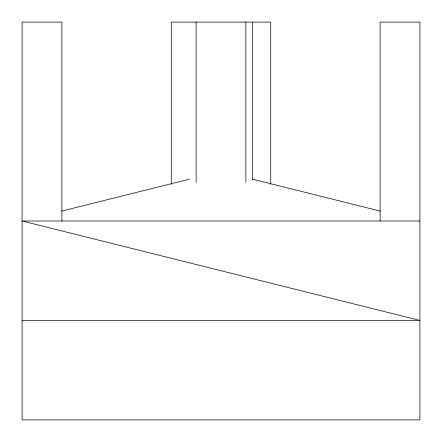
<?xml version="1.0" encoding="UTF-8"?>
<svg xmlns="http://www.w3.org/2000/svg" width="442" height="442" viewBox="0 0 442 442"><rect width="100%" height="100%" fill="white"/><g stroke="black" fill="none" stroke-linecap="round" stroke-linejoin="round"><path stroke-width="0.66" d="M61.615 211.121L189.524 179.143M419.9 221L22.1 221L419.9 320.45L22.1 320.45M252.476 179.143L380.385 211.121M380.12 221L380.12 22.1L419.9 22.1L419.9 419.9L22.1 419.9L22.1 22.1L61.88 22.1L61.88 221M270.725 184.397L270.725 22.1L171.275 22.1L171.275 184.397M252.526 22.1L252.526 179.562M245.862 22.1L245.862 182.325M196.137 22.1L196.137 182.325"/></g></svg>
